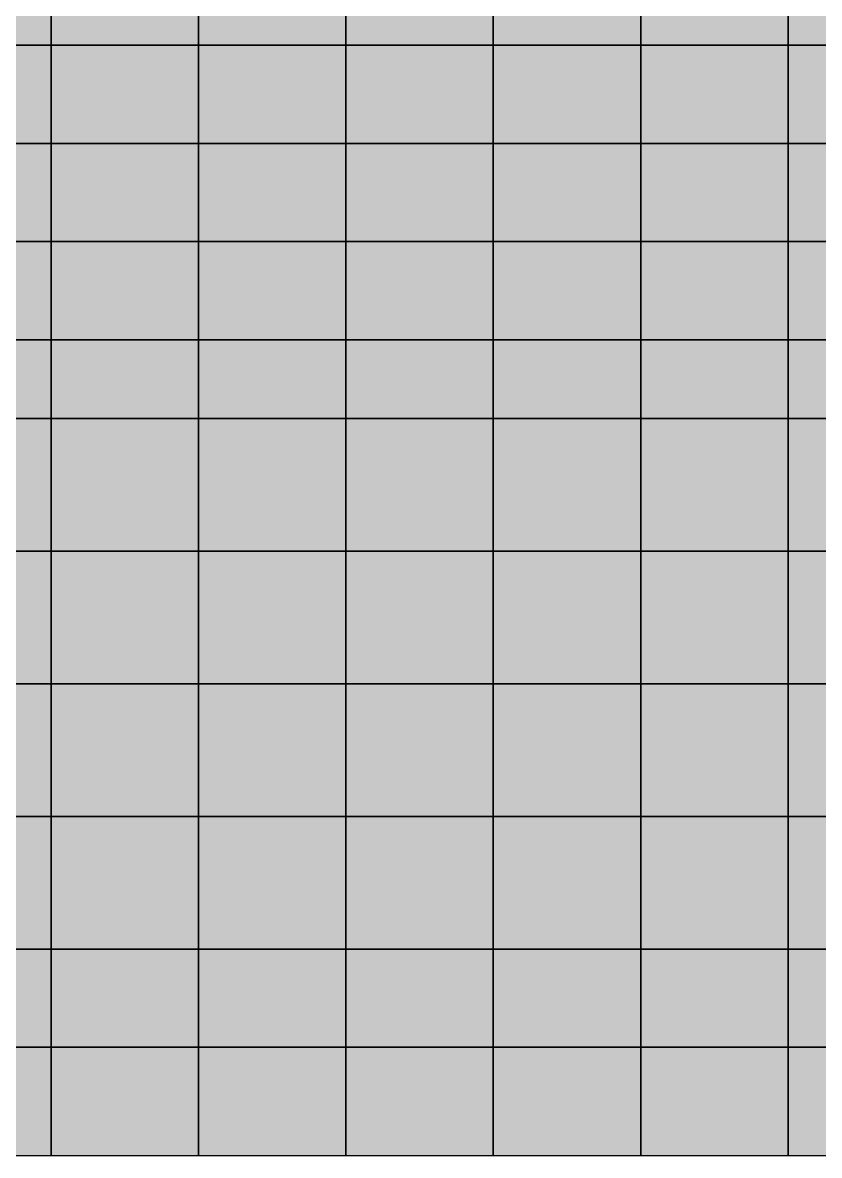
# Model space of a CAD drawing. Header units: inches. Extents: x -100 to 147, y -140 to 41.
# Drawn here: x 42.01 to 50.12, y -41.4 to -29.87 of the extents above; entities that cross this region are included whole.
import ezdxf

# ---------------------------------------------------------------- set-up
doc = ezdxf.new("R2010")
doc.units = ezdxf.units.IN
doc.header["$MEASUREMENT"] = 0
for name, color, linetype in [('Contour 1-01', 7, 'Continuous'), ('Contour 1-02', 7, 'Continuous'), ('Contour 1-03', 7, 'Continuous'), ('Contour 1-04', 7, 'Continuous'), ('Contour 1-05', 7, 'Continuous'), ('Contour 1-06', 7, 'Continuous'), ('Contour 1-07', 7, 'Continuous'), ('Contour 1-09', 7, 'Continuous'), ('Mesh-Ag1', 7, 'Continuous'), ('Mesh-Dc1', 7, 'Continuous'), ('Mesh-Dg1', 7, 'Continuous'), ('Mesh-Ds1', 7, 'Continuous'), ('Mesh-SCP(30%)_Ac1①', 7, 'Continuous'), ('Mesh-SCP(30%)_Acs', 7, 'Continuous'), ('Undeformed Mesh-Ag1', 7, 'Continuous'), ('Undeformed Mesh-Dc1', 7, 'Continuous'), ('Undeformed Mesh-Dg1', 7, 'Continuous'), ('Undeformed Mesh-Ds1', 7, 'Continuous'), ('Undeformed Mesh-SCP(30%)_Ac1①', 7, 'Continuous'), ('Undeformed Mesh-SCP(30%)_Acs', 7, 'Continuous')]:
    doc.layers.add(name, color=color, linetype=linetype)

msp = doc.modelspace()

# ---------------------------------------------------------------- linework, layer by layer
at = {"color": 7, "true_color": 0xffffff, "transparency": 33554687}
for points in [[(42.3, -28.5), (40.8, -28.5), (40.8, -30.1)], [(42.3, -28.5), (40.8, -30.1), (42.3, -30.1)], [(42.3, -28.5), (42.3, -30.1), (43.8, -30.1)], [(42.3, -28.5), (43.8, -30.1), (43.8, -28.5)], [(45.3, -28.5), (43.8, -28.5), (43.8, -30.1)], [(45.3, -28.5), (43.8, -30.1), (45.3, -30.1)], [(46.8, -28.5), (45.3, -28.5), (45.3, -30.1)], [(46.8, -28.5), (45.3, -30.1), (46.8, -30.1)], [(46.8, -28.5), (46.8, -30.1), (48.3, -30.1)], [(46.8, -28.5), (48.3, -30.1), (48.3, -28.5)], [(49.8, -28.5), (48.3, -28.5), (48.3, -30.1)], [(49.8, -28.5), (48.3, -30.1), (49.8, -30.1)], [(51.3, -28.5), (49.8, -28.5), (49.8, -30.1)], [(51.3, -28.5), (49.8, -30.1), (51.3, -30.1)], [(40.8, -31.1), (42.3, -31.1), (42.3, -30.1)], [(40.8, -31.1), (42.3, -30.1), (40.8, -30.1)], [(42.3, -31.1), (43.8, -31.1), (43.8, -30.1)], [(42.3, -31.1), (43.8, -30.1), (42.3, -30.1)], [(43.8, -31.1), (45.3, -31.1), (45.3, -30.1)], [(43.8, -31.1), (45.3, -30.1), (43.8, -30.1)], [(45.3, -31.1), (46.8, -31.1), (46.8, -30.1)], [(45.3, -31.1), (46.8, -30.1), (45.3, -30.1)], [(46.8, -30.1), (46.8, -31.1), (48.3, -31.1)], [(46.8, -30.1), (48.3, -31.1), (48.3, -30.1)], [(48.3, -31.1), (49.8, -31.1), (49.8, -30.1)], [(48.3, -31.1), (49.8, -30.1), (48.3, -30.1)], [(49.8, -31.1), (51.3, -31.1), (51.3, -30.1)], [(49.8, -31.1), (51.3, -30.1), (49.8, -30.1)], [(42.3, -31.1), (40.8, -31.1), (40.8, -32.1)], [(42.3, -31.1), (40.8, -32.1), (42.3, -32.1)], [(42.3, -31.1), (42.3, -32.1), (43.8, -32.1)], [(42.3, -31.1), (43.8, -32.1), (43.8, -31.1)], [(45.3, -31.1), (43.8, -31.1), (43.8, -32.1)], [(45.3, -31.1), (43.8, -32.1), (45.3, -32.1)], [(46.8, -31.1), (45.3, -31.1), (45.3, -32.1)], [(46.8, -31.1), (45.3, -32.1), (46.8, -32.1)], [(46.8, -31.1), (46.8, -32.1), (48.3, -32.1)], [(46.8, -31.1), (48.3, -32.1), (48.3, -31.1)], [(49.8, -31.1), (48.3, -31.1), (48.3, -32.1)], [(49.8, -31.1), (48.3, -32.1), (49.8, -32.1)], [(51.3, -31.1), (49.8, -31.1), (49.8, -32.1)], [(51.3, -31.1), (49.8, -32.1), (51.3, -32.1)], [(40.8, -33.1), (42.3, -33.1), (42.3, -32.1)], [(40.8, -33.1), (42.3, -32.1), (40.8, -32.1)], [(42.3, -33.1), (43.8, -33.1), (43.8, -32.1)], [(42.3, -33.1), (43.8, -32.1), (42.3, -32.1)], [(43.8, -33.1), (45.3, -33.1), (45.3, -32.1)], [(43.8, -33.1), (45.3, -32.1), (43.8, -32.1)], [(45.3, -33.1), (46.8, -33.1), (46.8, -32.1)], [(45.3, -33.1), (46.8, -32.1), (45.3, -32.1)], [(46.8, -33.1), (48.3, -33.1), (48.3, -32.1)], [(46.8, -33.1), (48.3, -32.1), (46.8, -32.1)], [(48.3, -33.1), (49.8, -33.1), (49.8, -32.1)], [(48.3, -33.1), (49.8, -32.1), (48.3, -32.1)], [(49.8, -33.1), (51.3, -33.1), (51.3, -32.1)], [(49.8, -33.1), (51.3, -32.1), (49.8, -32.1)], [(40.8, -33.9), (42.3, -33.9), (42.3, -33.1)], [(40.8, -33.9), (42.3, -33.1), (40.8, -33.1)], [(42.3, -33.9), (43.8, -33.9), (43.8, -33.1)], [(42.3, -33.9), (43.8, -33.1), (42.3, -33.1)], [(43.8, -33.9), (45.3, -33.9), (45.3, -33.1)], [(43.8, -33.9), (45.3, -33.1), (43.8, -33.1)], [(45.3, -33.9), (46.8, -33.9), (46.8, -33.1)], [(45.3, -33.9), (46.8, -33.1), (45.3, -33.1)], [(46.8, -33.1), (46.8, -33.9), (48.3, -33.9)], [(46.8, -33.1), (48.3, -33.9), (48.3, -33.1)], [(48.3, -33.9), (49.8, -33.9), (49.8, -33.1)], [(48.3, -33.9), (49.8, -33.1), (48.3, -33.1)], [(49.8, -33.9), (51.3, -33.9), (51.3, -33.1)], [(49.8, -33.9), (51.3, -33.1), (49.8, -33.1)], [(40.8, -33.9), (40.8, -35.25), (42.3, -35.25)], [(40.8, -33.9), (42.3, -35.25), (42.3, -33.9)], [(42.3, -35.25), (43.8, -35.25), (43.8, -33.9)], [(42.3, -35.25), (43.8, -33.9), (42.3, -33.9)], [(43.8, -35.25), (45.3, -35.25), (45.3, -33.9)], [(43.8, -35.25), (45.3, -33.9), (43.8, -33.9)], [(45.3, -35.25), (46.8, -35.25), (46.8, -33.9)], [(45.3, -35.25), (46.8, -33.9), (45.3, -33.9)], [(46.8, -33.9), (46.8, -35.25), (48.3, -35.25)], [(46.8, -33.9), (48.3, -35.25), (48.3, -33.9)], [(48.3, -33.9), (48.3, -35.25), (49.8, -35.25)], [(48.3, -33.9), (49.8, -35.25), (49.8, -33.9)], [(49.8, -33.9), (49.8, -35.25), (51.3, -35.25)], [(49.8, -33.9), (51.3, -35.25), (51.3, -33.9)], [(40.8, -36.6), (42.3, -36.6), (42.3, -35.25)], [(40.8, -36.6), (42.3, -35.25), (40.8, -35.25)], [(42.3, -36.6), (43.8, -36.6), (43.8, -35.25)], [(42.3, -36.6), (43.8, -35.25), (42.3, -35.25)], [(43.8, -36.6), (45.3, -36.6), (45.3, -35.25)], [(43.8, -36.6), (45.3, -35.25), (43.8, -35.25)], [(45.3, -36.6), (46.8, -36.6), (46.8, -35.25)], [(45.3, -36.6), (46.8, -35.25), (45.3, -35.25)], [(46.8, -36.6), (48.3, -36.6), (48.3, -35.25)], [(46.8, -36.6), (48.3, -35.25), (46.8, -35.25)], [(48.3, -36.6), (49.8, -36.6), (49.8, -35.25)], [(48.3, -36.6), (49.8, -35.25), (48.3, -35.25)], [(49.8, -36.6), (51.3, -36.6), (51.3, -35.25)], [(49.8, -36.6), (51.3, -35.25), (49.8, -35.25)], [(40.8, -36.6), (40.8, -37.95), (42.3, -37.95)], [(40.8, -36.6), (42.3, -37.95), (42.3, -36.6)], [(42.3, -37.95), (43.8, -37.95), (43.8, -36.6)], [(42.3, -37.95), (43.8, -36.6), (42.3, -36.6)], [(43.8, -37.95), (45.3, -37.95), (45.3, -36.6)], [(43.8, -37.95), (45.3, -36.6), (43.8, -36.6)], [(45.3, -37.95), (46.8, -37.95), (46.8, -36.6)], [(45.3, -37.95), (46.8, -36.6), (45.3, -36.6)], [(46.8, -37.95), (48.3, -37.95), (48.3, -36.6)], [(46.8, -37.95), (48.3, -36.6), (46.8, -36.6)], [(48.3, -36.6), (48.3, -37.95), (49.8, -37.95)], [(48.3, -36.6), (49.8, -37.95), (49.8, -36.6)], [(49.8, -36.6), (49.8, -37.95), (51.3, -37.95)], [(49.8, -36.6), (51.3, -37.95), (51.3, -36.6)], [(42.3, -37.95), (40.8, -37.95), (40.8, -39.3)], [(42.3, -37.95), (40.8, -39.3), (42.3, -39.3)], [(42.3, -37.95), (42.3, -39.3), (43.8, -39.3)], [(42.3, -37.95), (43.8, -39.3), (43.8, -37.95)], [(45.3, -37.95), (43.8, -37.95), (43.8, -39.3)], [(45.3, -37.95), (43.8, -39.3), (45.3, -39.3)], [(46.8, -37.95), (45.3, -37.95), (45.3, -39.3)], [(46.8, -37.95), (45.3, -39.3), (46.8, -39.3)], [(46.8, -37.95), (46.8, -39.3), (48.3, -39.3)], [(46.8, -37.95), (48.3, -39.3), (48.3, -37.95)], [(49.8, -37.95), (48.3, -37.95), (48.3, -39.3)], [(49.8, -37.95), (48.3, -39.3), (49.8, -39.3)], [(51.3, -37.95), (49.8, -37.95), (49.8, -39.3)], [(51.3, -37.95), (49.8, -39.3), (51.3, -39.3)], [(40.8, -40.3), (42.3, -40.3), (42.3, -39.3)], [(40.8, -40.3), (42.3, -39.3), (40.8, -39.3)], [(42.3, -40.3), (43.8, -40.3), (43.8, -39.3)], [(42.3, -40.3), (43.8, -39.3), (42.3, -39.3)], [(43.8, -40.3), (45.3, -40.3), (45.3, -39.3)], [(43.8, -40.3), (45.3, -39.3), (43.8, -39.3)], [(45.3, -40.3), (46.8, -40.3), (46.8, -39.3)], [(45.3, -40.3), (46.8, -39.3), (45.3, -39.3)], [(46.8, -40.3), (48.3, -40.3), (48.3, -39.3)], [(46.8, -40.3), (48.3, -39.3), (46.8, -39.3)], [(48.3, -40.3), (49.8, -40.3), (49.8, -39.3)], [(48.3, -40.3), (49.8, -39.3), (48.3, -39.3)], [(49.8, -40.3), (51.3, -40.3), (51.3, -39.3)], [(49.8, -40.3), (51.3, -39.3), (49.8, -39.3)], [(42.3, -40.3), (40.8, -40.3), (40.8, -41.4)], [(42.3, -40.3), (40.8, -41.4), (42.3, -41.4)], [(43.8, -40.3), (42.3, -40.3), (42.3, -41.4)], [(43.8, -40.3), (42.3, -41.4), (43.8, -41.4)], [(45.3, -40.3), (43.8, -40.3), (43.8, -41.4)], [(45.3, -40.3), (43.8, -41.4), (45.3, -41.4)], [(46.8, -40.3), (45.3, -40.3), (45.3, -41.4)], [(46.8, -40.3), (45.3, -41.4), (46.8, -41.4)], [(48.3, -40.3), (46.8, -40.3), (46.8, -41.4)], [(48.3, -40.3), (46.8, -41.4), (48.3, -41.4)], [(49.8, -40.3), (48.3, -40.3), (48.3, -41.4)], [(49.8, -40.3), (48.3, -41.4), (49.8, -41.4)], [(51.3, -40.3), (49.8, -40.3), (49.8, -41.4)], [(51.3, -40.3), (49.8, -41.4), (51.3, -41.4)]]:
    msp.add_solid(points, dxfattribs=at)
at = {"layer": 'Contour 1-01', "color": 5, "true_color": 0x0000ff}
for points in [[(42.3, -28.5), (40.8, -28.5), (40.8, -30.1)], [(42.3, -28.5), (40.8, -30.1), (42.3, -30.1)], [(42.3, -28.5), (42.3, -30.1), (43.8, -30.1)], [(42.3, -28.5), (43.8, -30.1), (43.8, -28.5)], [(43.8, -35.25), (45.3, -35.25), (45.3, -33.9)], [(43.8, -35.25), (45.3, -33.9), (43.8, -33.9)], [(45.3, -35.25), (46.8, -35.25), (46.8, -33.9)], [(45.3, -35.25), (46.8, -33.9), (45.3, -33.9)], [(46.8, -33.9), (46.8, -35.25), (48.3, -35.25)], [(46.8, -33.9), (48.3, -35.25), (48.3, -33.9)], [(42.3, -36.6), (43.8, -36.6), (43.8, -35.25)], [(42.3, -36.6), (43.8, -35.25), (42.3, -35.25)], [(43.8, -36.6), (45.3, -36.6), (45.3, -35.25)], [(43.8, -36.6), (45.3, -35.25), (43.8, -35.25)], [(45.3, -36.6), (46.8, -36.6), (46.8, -35.25)], [(45.3, -36.6), (46.8, -35.25), (45.3, -35.25)], [(46.8, -36.6), (48.3, -36.6), (48.3, -35.25)], [(46.8, -36.6), (48.3, -35.25), (46.8, -35.25)], [(48.3, -36.6), (49.8, -36.6), (49.8, -35.25)], [(48.3, -36.6), (49.8, -35.25), (48.3, -35.25)], [(49.8, -36.6), (51.3, -36.6), (51.3, -35.25)], [(49.8, -36.6), (51.3, -35.25), (49.8, -35.25)], [(43.8, -37.95), (45.3, -37.95), (45.3, -36.6)], [(43.8, -37.95), (45.3, -36.6), (43.8, -36.6)], [(45.3, -37.95), (46.8, -37.95), (46.8, -36.6)], [(45.3, -37.95), (46.8, -36.6), (45.3, -36.6)], [(46.8, -37.95), (48.3, -37.95), (48.3, -36.6)], [(46.8, -37.95), (48.3, -36.6), (46.8, -36.6)], [(48.3, -36.6), (48.3, -37.95), (49.8, -37.95)], [(48.3, -36.6), (49.8, -37.95), (49.8, -36.6)], [(49.8, -36.6), (49.8, -37.95), (51.3, -37.95)], [(49.8, -36.6), (51.3, -37.95), (51.3, -36.6)], [(46.8, -37.95), (45.3, -37.95), (45.3, -39.3)], [(46.8, -37.95), (45.3, -39.3), (46.8, -39.3)], [(46.8, -37.95), (46.8, -39.3), (48.3, -39.3)], [(46.8, -37.95), (48.3, -39.3), (48.3, -37.95)], [(49.8, -37.95), (48.3, -37.95), (48.3, -39.3)], [(49.8, -37.95), (48.3, -39.3), (49.8, -39.3)], [(51.3, -37.95), (49.8, -37.95), (49.8, -39.3)], [(51.3, -37.95), (49.8, -39.3), (51.3, -39.3)]]:
    msp.add_solid(points, dxfattribs=at)
at = {"layer": 'Contour 1-02', "color": 150, "true_color": 0x0071ff}
for points in [[(45.3, -28.5), (43.8, -28.5), (43.8, -30.1)], [(45.3, -28.5), (43.8, -30.1), (45.3, -30.1)], [(40.8, -31.1), (42.3, -31.1), (42.3, -30.1)], [(40.8, -31.1), (42.3, -30.1), (40.8, -30.1)], [(43.8, -33.9), (45.3, -33.9), (45.3, -33.1)], [(43.8, -33.9), (45.3, -33.1), (43.8, -33.1)], [(45.3, -33.9), (46.8, -33.9), (46.8, -33.1)], [(45.3, -33.9), (46.8, -33.1), (45.3, -33.1)], [(46.8, -33.1), (46.8, -33.9), (48.3, -33.9)], [(46.8, -33.1), (48.3, -33.9), (48.3, -33.1)], [(48.3, -33.9), (49.8, -33.9), (49.8, -33.1)], [(48.3, -33.9), (49.8, -33.1), (48.3, -33.1)], [(49.8, -33.9), (51.3, -33.9), (51.3, -33.1)], [(49.8, -33.9), (51.3, -33.1), (49.8, -33.1)], [(40.8, -33.9), (40.8, -35.25), (42.3, -35.25)], [(40.8, -33.9), (42.3, -35.25), (42.3, -33.9)], [(42.3, -35.25), (43.8, -35.25), (43.8, -33.9)], [(42.3, -35.25), (43.8, -33.9), (42.3, -33.9)], [(48.3, -33.9), (48.3, -35.25), (49.8, -35.25)], [(48.3, -33.9), (49.8, -35.25), (49.8, -33.9)], [(49.8, -33.9), (49.8, -35.25), (51.3, -35.25)], [(49.8, -33.9), (51.3, -35.25), (51.3, -33.9)], [(40.8, -36.6), (42.3, -36.6), (42.3, -35.25)], [(40.8, -36.6), (42.3, -35.25), (40.8, -35.25)], [(40.8, -36.6), (40.8, -37.95), (42.3, -37.95)], [(40.8, -36.6), (42.3, -37.95), (42.3, -36.6)], [(42.3, -37.95), (43.8, -37.95), (43.8, -36.6)], [(42.3, -37.95), (43.8, -36.6), (42.3, -36.6)], [(42.3, -37.95), (40.8, -37.95), (40.8, -39.3)], [(42.3, -37.95), (40.8, -39.3), (42.3, -39.3)], [(42.3, -37.95), (42.3, -39.3), (43.8, -39.3)], [(42.3, -37.95), (43.8, -39.3), (43.8, -37.95)], [(45.3, -37.95), (43.8, -37.95), (43.8, -39.3)], [(45.3, -37.95), (43.8, -39.3), (45.3, -39.3)], [(45.3, -40.3), (46.8, -40.3), (46.8, -39.3)], [(45.3, -40.3), (46.8, -39.3), (45.3, -39.3)], [(46.8, -40.3), (48.3, -40.3), (48.3, -39.3)], [(46.8, -40.3), (48.3, -39.3), (46.8, -39.3)], [(48.3, -40.3), (49.8, -40.3), (49.8, -39.3)], [(48.3, -40.3), (49.8, -39.3), (48.3, -39.3)], [(49.8, -40.3), (51.3, -40.3), (51.3, -39.3)], [(49.8, -40.3), (51.3, -39.3), (49.8, -39.3)], [(48.3, -40.3), (46.8, -40.3), (46.8, -41.4)], [(48.3, -40.3), (46.8, -41.4), (48.3, -41.4)], [(49.8, -40.3), (48.3, -40.3), (48.3, -41.4)], [(49.8, -40.3), (48.3, -41.4), (49.8, -41.4)], [(51.3, -40.3), (49.8, -40.3), (49.8, -41.4)], [(51.3, -40.3), (49.8, -41.4), (51.3, -41.4)]]:
    msp.add_solid(points, dxfattribs=at)
at = {"layer": 'Contour 1-03', "color": 4, "true_color": 0x00e2ff}
for points in [[(46.8, -28.5), (45.3, -28.5), (45.3, -30.1)], [(46.8, -28.5), (45.3, -30.1), (46.8, -30.1)], [(42.3, -31.1), (43.8, -31.1), (43.8, -30.1)], [(42.3, -31.1), (43.8, -30.1), (42.3, -30.1)], [(42.3, -33.9), (43.8, -33.9), (43.8, -33.1)], [(42.3, -33.9), (43.8, -33.1), (42.3, -33.1)], [(40.8, -40.3), (42.3, -40.3), (42.3, -39.3)], [(40.8, -40.3), (42.3, -39.3), (40.8, -39.3)], [(42.3, -40.3), (43.8, -40.3), (43.8, -39.3)], [(42.3, -40.3), (43.8, -39.3), (42.3, -39.3)], [(43.8, -40.3), (45.3, -40.3), (45.3, -39.3)], [(43.8, -40.3), (45.3, -39.3), (43.8, -39.3)], [(43.8, -40.3), (42.3, -40.3), (42.3, -41.4)], [(43.8, -40.3), (42.3, -41.4), (43.8, -41.4)], [(45.3, -40.3), (43.8, -40.3), (43.8, -41.4)], [(45.3, -40.3), (43.8, -41.4), (45.3, -41.4)], [(46.8, -40.3), (45.3, -40.3), (45.3, -41.4)], [(46.8, -40.3), (45.3, -41.4), (46.8, -41.4)]]:
    msp.add_solid(points, dxfattribs=at)
at = {"layer": 'Contour 1-04', "color": 120, "true_color": 0x00ffaa}
for points in [[(46.8, -28.5), (46.8, -30.1), (48.3, -30.1)], [(46.8, -28.5), (48.3, -30.1), (48.3, -28.5)], [(49.8, -28.5), (48.3, -28.5), (48.3, -30.1)], [(49.8, -28.5), (48.3, -30.1), (49.8, -30.1)], [(51.3, -28.5), (49.8, -28.5), (49.8, -30.1)], [(51.3, -28.5), (49.8, -30.1), (51.3, -30.1)], [(43.8, -31.1), (45.3, -31.1), (45.3, -30.1)], [(43.8, -31.1), (45.3, -30.1), (43.8, -30.1)], [(45.3, -31.1), (46.8, -31.1), (46.8, -30.1)], [(45.3, -31.1), (46.8, -30.1), (45.3, -30.1)], [(46.8, -30.1), (46.8, -31.1), (48.3, -31.1)], [(46.8, -30.1), (48.3, -31.1), (48.3, -30.1)], [(48.3, -31.1), (49.8, -31.1), (49.8, -30.1)], [(48.3, -31.1), (49.8, -30.1), (48.3, -30.1)], [(49.8, -31.1), (51.3, -31.1), (51.3, -30.1)], [(49.8, -31.1), (51.3, -30.1), (49.8, -30.1)], [(51.3, -31.1), (49.8, -31.1), (49.8, -32.1)], [(51.3, -31.1), (49.8, -32.1), (51.3, -32.1)], [(46.8, -33.1), (48.3, -33.1), (48.3, -32.1)], [(46.8, -33.1), (48.3, -32.1), (46.8, -32.1)], [(48.3, -33.1), (49.8, -33.1), (49.8, -32.1)], [(48.3, -33.1), (49.8, -32.1), (48.3, -32.1)], [(49.8, -33.1), (51.3, -33.1), (51.3, -32.1)], [(49.8, -33.1), (51.3, -32.1), (49.8, -32.1)], [(42.3, -40.3), (40.8, -40.3), (40.8, -41.4)], [(42.3, -40.3), (40.8, -41.4), (42.3, -41.4)]]:
    msp.add_solid(points, dxfattribs=at)
at = {"layer": 'Contour 1-05', "color": 100, "true_color": 0x00ff38}
for points in [[(45.3, -31.1), (43.8, -31.1), (43.8, -32.1)], [(45.3, -31.1), (43.8, -32.1), (45.3, -32.1)], [(46.8, -31.1), (45.3, -31.1), (45.3, -32.1)], [(46.8, -31.1), (45.3, -32.1), (46.8, -32.1)], [(46.8, -31.1), (46.8, -32.1), (48.3, -32.1)], [(46.8, -31.1), (48.3, -32.1), (48.3, -31.1)], [(49.8, -31.1), (48.3, -31.1), (48.3, -32.1)], [(49.8, -31.1), (48.3, -32.1), (49.8, -32.1)], [(43.8, -33.1), (45.3, -33.1), (45.3, -32.1)], [(43.8, -33.1), (45.3, -32.1), (43.8, -32.1)], [(45.3, -33.1), (46.8, -33.1), (46.8, -32.1)], [(45.3, -33.1), (46.8, -32.1), (45.3, -32.1)], [(40.8, -33.9), (42.3, -33.9), (42.3, -33.1)], [(40.8, -33.9), (42.3, -33.1), (40.8, -33.1)]]:
    msp.add_solid(points, dxfattribs=at)
at = {"layer": 'Contour 1-06', "color": 80, "true_color": 0x38ff00}
for points in [[(42.3, -31.1), (40.8, -31.1), (40.8, -32.1)], [(42.3, -31.1), (40.8, -32.1), (42.3, -32.1)], [(42.3, -31.1), (42.3, -32.1), (43.8, -32.1)], [(42.3, -31.1), (43.8, -32.1), (43.8, -31.1)]]:
    msp.add_solid(points, dxfattribs=at)
at = {"layer": 'Contour 1-07', "color": 60, "true_color": 0xa9ff00}
for points in [[(42.3, -33.1), (43.8, -33.1), (43.8, -32.1)], [(42.3, -33.1), (43.8, -32.1), (42.3, -32.1)]]:
    msp.add_solid(points, dxfattribs=at)
at = {"layer": 'Contour 1-09', "color": 30, "true_color": 0xff7100}
for points in [[(40.8, -33.1), (42.3, -33.1), (42.3, -32.1)], [(40.8, -33.1), (42.3, -32.1), (40.8, -32.1)]]:
    msp.add_solid(points, dxfattribs=at)
at = {"layer": 'Mesh-Ag1', "color": 18, "true_color": 0x000000, "transparency": 33554559}
for p, q in [((42.3, -33.1), (40.8, -33.1)), ((42.3, -33.9), (42.3, -33.1)), ((43.8, -33.1), (42.3, -33.1)), ((42.3, -33.1), (42.3, -33.9)), ((43.8, -33.9), (43.8, -33.1)), ((45.3, -33.1), (43.8, -33.1)), ((43.8, -33.1), (43.8, -33.9)), ((45.3, -33.9), (45.3, -33.1)), ((46.8, -33.1), (45.3, -33.1)), ((45.3, -33.1), (45.3, -33.9)), ((46.8, -33.9), (46.8, -33.1)), ((46.8, -33.1), (46.8, -33.9)), ((48.3, -33.1), (46.8, -33.1)), ((48.3, -33.9), (48.3, -33.1)), ((49.8, -33.1), (48.3, -33.1)), ((48.3, -33.1), (48.3, -33.9)), ((49.8, -33.9), (49.8, -33.1)), ((51.3, -33.1), (49.8, -33.1)), ((49.8, -33.1), (49.8, -33.9)), ((40.8, -33.9), (42.3, -33.9)), ((42.3, -33.9), (43.8, -33.9)), ((43.8, -33.9), (45.3, -33.9)), ((45.3, -33.9), (46.8, -33.9)), ((46.8, -33.9), (48.3, -33.9)), ((48.3, -33.9), (49.8, -33.9)), ((49.8, -33.9), (51.3, -33.9))]:
    msp.add_line(p, q, dxfattribs=at)
at = {"layer": 'Mesh-Dc1', "color": 18, "true_color": 0x000000, "transparency": 33554559}
for p, q in [((42.3, -33.9), (40.8, -33.9)), ((42.3, -35.25), (42.3, -33.9)), ((43.8, -33.9), (42.3, -33.9)), ((42.3, -33.9), (42.3, -35.25)), ((43.8, -35.25), (43.8, -33.9)), ((45.3, -33.9), (43.8, -33.9)), ((43.8, -33.9), (43.8, -35.25)), ((45.3, -35.25), (45.3, -33.9)), ((46.8, -33.9), (45.3, -33.9)), ((45.3, -33.9), (45.3, -35.25)), ((46.8, -35.25), (46.8, -33.9)), ((46.8, -33.9), (46.8, -35.25)), ((48.3, -33.9), (46.8, -33.9)), ((48.3, -35.25), (48.3, -33.9)), ((48.3, -33.9), (48.3, -35.25)), ((49.8, -33.9), (48.3, -33.9)), ((49.8, -35.25), (49.8, -33.9)), ((49.8, -33.9), (49.8, -35.25)), ((51.3, -33.9), (49.8, -33.9)), ((42.3, -35.25), (40.8, -35.25)), ((40.8, -35.25), (42.3, -35.25)), ((42.3, -36.6), (42.3, -35.25)), ((43.8, -35.25), (42.3, -35.25)), ((42.3, -35.25), (42.3, -36.6)), ((42.3, -35.25), (43.8, -35.25)), ((43.8, -36.6), (43.8, -35.25)), ((45.3, -35.25), (43.8, -35.25)), ((43.8, -35.25), (43.8, -36.6)), ((43.8, -35.25), (45.3, -35.25)), ((45.3, -36.6), (45.3, -35.25)), ((46.8, -35.25), (45.3, -35.25)), ((45.3, -35.25), (45.3, -36.6)), ((45.3, -35.25), (46.8, -35.25)), ((46.8, -36.6), (46.8, -35.25)), ((48.3, -35.25), (46.8, -35.25)), ((46.8, -35.25), (46.8, -36.6)), ((46.8, -35.25), (48.3, -35.25)), ((48.3, -36.6), (48.3, -35.25)), ((49.8, -35.25), (48.3, -35.25)), ((48.3, -35.25), (48.3, -36.6)), ((48.3, -35.25), (49.8, -35.25)), ((49.8, -36.6), (49.8, -35.25)), ((51.3, -35.25), (49.8, -35.25)), ((49.8, -35.25), (49.8, -36.6)), ((49.8, -35.25), (51.3, -35.25)), ((40.8, -36.6), (42.3, -36.6)), ((42.3, -36.6), (40.8, -36.6)), ((42.3, -37.95), (42.3, -36.6)), ((43.8, -36.6), (42.3, -36.6)), ((42.3, -36.6), (42.3, -37.95)), ((42.3, -36.6), (43.8, -36.6)), ((43.8, -37.95), (43.8, -36.6)), ((45.3, -36.6), (43.8, -36.6)), ((43.8, -36.6), (43.8, -37.95)), ((43.8, -36.6), (45.3, -36.6)), ((45.3, -37.95), (45.3, -36.6)), ((46.8, -36.6), (45.3, -36.6)), ((45.3, -36.6), (45.3, -37.95)), ((45.3, -36.6), (46.8, -36.6)), ((46.8, -37.95), (46.8, -36.6)), ((46.8, -36.6), (48.3, -36.6)), ((48.3, -36.6), (46.8, -36.6)), ((46.8, -36.6), (46.8, -37.95)), ((48.3, -37.95), (48.3, -36.6)), ((48.3, -36.6), (48.3, -37.95)), ((49.8, -36.6), (48.3, -36.6)), ((48.3, -36.6), (49.8, -36.6)), ((49.8, -37.95), (49.8, -36.6)), ((49.8, -36.6), (49.8, -37.95)), ((51.3, -36.6), (49.8, -36.6)), ((49.8, -36.6), (51.3, -36.6)), ((42.3, -37.95), (40.8, -37.95)), ((40.8, -37.95), (42.3, -37.95)), ((42.3, -39.3), (42.3, -37.95)), ((42.3, -37.95), (42.3, -39.3)), ((43.8, -37.95), (42.3, -37.95)), ((42.3, -37.95), (43.8, -37.95)), ((43.8, -39.3), (43.8, -37.95)), ((45.3, -37.95), (43.8, -37.95)), ((43.8, -37.95), (43.8, -39.3)), ((43.8, -37.95), (45.3, -37.95)), ((45.3, -39.3), (45.3, -37.95)), ((46.8, -37.95), (45.3, -37.95)), ((45.3, -37.95), (45.3, -39.3)), ((45.3, -37.95), (46.8, -37.95)), ((46.8, -39.3), (46.8, -37.95)), ((46.8, -37.95), (46.8, -39.3)), ((48.3, -37.95), (46.8, -37.95)), ((46.8, -37.95), (48.3, -37.95)), ((48.3, -39.3), (48.3, -37.95)), ((49.8, -37.95), (48.3, -37.95)), ((48.3, -37.95), (48.3, -39.3)), ((48.3, -37.95), (49.8, -37.95)), ((49.8, -39.3), (49.8, -37.95)), ((51.3, -37.95), (49.8, -37.95)), ((49.8, -37.95), (49.8, -39.3)), ((49.8, -37.95), (51.3, -37.95)), ((40.8, -39.3), (42.3, -39.3)), ((42.3, -39.3), (43.8, -39.3)), ((43.8, -39.3), (45.3, -39.3)), ((45.3, -39.3), (46.8, -39.3)), ((46.8, -39.3), (48.3, -39.3)), ((48.3, -39.3), (49.8, -39.3)), ((49.8, -39.3), (51.3, -39.3))]:
    msp.add_line(p, q, dxfattribs=at)
at = {"layer": 'Mesh-Dg1', "color": 18, "true_color": 0x000000, "transparency": 33554559}
for p, q in [((42.3, -40.3), (40.8, -40.3)), ((42.3, -41.4), (42.3, -40.3)), ((43.8, -40.3), (42.3, -40.3)), ((42.3, -40.3), (42.3, -41.4)), ((43.8, -41.4), (43.8, -40.3)), ((45.3, -40.3), (43.8, -40.3)), ((43.8, -40.3), (43.8, -41.4)), ((45.3, -41.4), (45.3, -40.3)), ((46.8, -40.3), (45.3, -40.3)), ((45.3, -40.3), (45.3, -41.4)), ((46.8, -41.4), (46.8, -40.3)), ((48.3, -40.3), (46.8, -40.3)), ((46.8, -40.3), (46.8, -41.4)), ((48.3, -41.4), (48.3, -40.3)), ((49.8, -40.3), (48.3, -40.3)), ((48.3, -40.3), (48.3, -41.4)), ((49.8, -41.4), (49.8, -40.3)), ((51.3, -40.3), (49.8, -40.3)), ((49.8, -40.3), (49.8, -41.4)), ((40.8, -41.4), (42.3, -41.4)), ((42.3, -41.4), (43.8, -41.4)), ((43.8, -41.4), (45.3, -41.4)), ((45.3, -41.4), (46.8, -41.4)), ((46.8, -41.4), (48.3, -41.4)), ((48.3, -41.4), (49.8, -41.4)), ((49.8, -41.4), (51.3, -41.4))]:
    msp.add_line(p, q, dxfattribs=at)
at = {"layer": 'Mesh-Ds1', "color": 18, "true_color": 0x000000, "transparency": 33554559}
for p, q in [((42.3, -39.3), (40.8, -39.3)), ((42.3, -40.3), (42.3, -39.3)), ((43.8, -39.3), (42.3, -39.3)), ((42.3, -39.3), (42.3, -40.3)), ((43.8, -40.3), (43.8, -39.3)), ((45.3, -39.3), (43.8, -39.3)), ((43.8, -39.3), (43.8, -40.3)), ((45.3, -40.3), (45.3, -39.3)), ((46.8, -39.3), (45.3, -39.3)), ((45.3, -39.3), (45.3, -40.3)), ((46.8, -40.3), (46.8, -39.3)), ((48.3, -39.3), (46.8, -39.3)), ((46.8, -39.3), (46.8, -40.3)), ((48.3, -40.3), (48.3, -39.3)), ((49.8, -39.3), (48.3, -39.3)), ((48.3, -39.3), (48.3, -40.3)), ((49.8, -40.3), (49.8, -39.3)), ((51.3, -39.3), (49.8, -39.3)), ((49.8, -39.3), (49.8, -40.3)), ((40.8, -40.3), (42.3, -40.3)), ((42.3, -40.3), (43.8, -40.3)), ((43.8, -40.3), (45.3, -40.3)), ((45.3, -40.3), (46.8, -40.3)), ((46.8, -40.3), (48.3, -40.3)), ((48.3, -40.3), (49.8, -40.3)), ((49.8, -40.3), (51.3, -40.3))]:
    msp.add_line(p, q, dxfattribs=at)
at = {"layer": 'Mesh-SCP(30%)_Ac1①', "color": 18, "true_color": 0x000000, "transparency": 33554559}
for p, q in [((42.3, -30.1), (42.3, -28.5)), ((42.3, -28.5), (42.3, -30.1)), ((43.8, -30.1), (43.8, -28.5)), ((43.8, -28.5), (43.8, -30.1)), ((45.3, -30.1), (45.3, -28.5)), ((45.3, -28.5), (45.3, -30.1)), ((46.8, -30.1), (46.8, -28.5)), ((46.8, -28.5), (46.8, -30.1)), ((48.3, -30.1), (48.3, -28.5)), ((48.3, -28.5), (48.3, -30.1)), ((49.8, -30.1), (49.8, -28.5)), ((49.8, -28.5), (49.8, -30.1)), ((40.8, -30.1), (42.3, -30.1)), ((42.3, -30.1), (43.8, -30.1)), ((43.8, -30.1), (45.3, -30.1)), ((45.3, -30.1), (46.8, -30.1)), ((46.8, -30.1), (48.3, -30.1)), ((48.3, -30.1), (49.8, -30.1)), ((49.8, -30.1), (51.3, -30.1))]:
    msp.add_line(p, q, dxfattribs=at)
at = {"layer": 'Mesh-SCP(30%)_Acs', "color": 18, "true_color": 0x000000, "transparency": 33554559}
for p, q in [((42.3, -30.1), (40.8, -30.1)), ((42.3, -31.1), (42.3, -30.1)), ((43.8, -30.1), (42.3, -30.1)), ((42.3, -30.1), (42.3, -31.1)), ((43.8, -31.1), (43.8, -30.1)), ((45.3, -30.1), (43.8, -30.1)), ((43.8, -30.1), (43.8, -31.1)), ((45.3, -31.1), (45.3, -30.1)), ((46.8, -30.1), (45.3, -30.1)), ((45.3, -30.1), (45.3, -31.1)), ((46.8, -31.1), (46.8, -30.1)), ((46.8, -30.1), (46.8, -31.1)), ((48.3, -30.1), (46.8, -30.1)), ((48.3, -31.1), (48.3, -30.1)), ((49.8, -30.1), (48.3, -30.1)), ((48.3, -30.1), (48.3, -31.1)), ((49.8, -31.1), (49.8, -30.1)), ((51.3, -30.1), (49.8, -30.1)), ((49.8, -30.1), (49.8, -31.1)), ((42.3, -31.1), (40.8, -31.1)), ((40.8, -31.1), (42.3, -31.1)), ((42.3, -32.1), (42.3, -31.1)), ((42.3, -31.1), (42.3, -32.1)), ((43.8, -31.1), (42.3, -31.1)), ((42.3, -31.1), (43.8, -31.1)), ((43.8, -32.1), (43.8, -31.1)), ((45.3, -31.1), (43.8, -31.1)), ((43.8, -31.1), (43.8, -32.1)), ((43.8, -31.1), (45.3, -31.1)), ((45.3, -32.1), (45.3, -31.1)), ((46.8, -31.1), (45.3, -31.1)), ((45.3, -31.1), (45.3, -32.1)), ((45.3, -31.1), (46.8, -31.1)), ((46.8, -32.1), (46.8, -31.1)), ((46.8, -31.1), (46.8, -32.1)), ((48.3, -31.1), (46.8, -31.1)), ((46.8, -31.1), (48.3, -31.1)), ((48.3, -32.1), (48.3, -31.1)), ((49.8, -31.1), (48.3, -31.1)), ((48.3, -31.1), (48.3, -32.1)), ((48.3, -31.1), (49.8, -31.1)), ((49.8, -32.1), (49.8, -31.1)), ((51.3, -31.1), (49.8, -31.1)), ((49.8, -31.1), (49.8, -32.1)), ((49.8, -31.1), (51.3, -31.1)), ((42.3, -32.1), (40.8, -32.1)), ((40.8, -32.1), (42.3, -32.1)), ((42.3, -33.1), (42.3, -32.1)), ((43.8, -32.1), (42.3, -32.1)), ((42.3, -32.1), (42.3, -33.1)), ((42.3, -32.1), (43.8, -32.1)), ((43.8, -33.1), (43.8, -32.1)), ((45.3, -32.1), (43.8, -32.1)), ((43.8, -32.1), (43.8, -33.1)), ((43.8, -32.1), (45.3, -32.1)), ((45.3, -33.1), (45.3, -32.1)), ((45.3, -32.1), (46.8, -32.1)), ((46.8, -32.1), (45.3, -32.1)), ((45.3, -32.1), (45.3, -33.1)), ((46.8, -33.1), (46.8, -32.1)), ((48.3, -32.1), (46.8, -32.1)), ((46.8, -32.1), (46.8, -33.1)), ((46.8, -32.1), (48.3, -32.1)), ((48.3, -33.1), (48.3, -32.1)), ((49.8, -32.1), (48.3, -32.1)), ((48.3, -32.1), (48.3, -33.1)), ((48.3, -32.1), (49.8, -32.1)), ((49.8, -33.1), (49.8, -32.1)), ((51.3, -32.1), (49.8, -32.1)), ((49.8, -32.1), (49.8, -33.1)), ((49.8, -32.1), (51.3, -32.1)), ((40.8, -33.1), (42.3, -33.1)), ((42.3, -33.1), (43.8, -33.1)), ((43.8, -33.1), (45.3, -33.1)), ((45.3, -33.1), (46.8, -33.1)), ((46.8, -33.1), (48.3, -33.1)), ((48.3, -33.1), (49.8, -33.1)), ((49.8, -33.1), (51.3, -33.1))]:
    msp.add_line(p, q, dxfattribs=at)
at = {"layer": 'Undeformed Mesh-Ag1', "color": 8, "true_color": 0x808080, "transparency": 33554687}
for p, q in [((42.3, -33.1), (40.8, -33.1)), ((42.3, -33.9), (42.3, -33.1)), ((43.8, -33.1), (42.3, -33.1)), ((42.3, -33.1), (42.3, -33.9)), ((43.8, -33.9), (43.8, -33.1)), ((45.3, -33.1), (43.8, -33.1)), ((43.8, -33.1), (43.8, -33.9)), ((45.3, -33.9), (45.3, -33.1)), ((46.8, -33.1), (45.3, -33.1)), ((45.3, -33.1), (45.3, -33.9)), ((46.8, -33.9), (46.8, -33.1)), ((46.8, -33.1), (46.8, -33.9)), ((48.3, -33.1), (46.8, -33.1)), ((48.3, -33.9), (48.3, -33.1)), ((49.8, -33.1), (48.3, -33.1)), ((48.3, -33.1), (48.3, -33.9)), ((49.8, -33.9), (49.8, -33.1)), ((51.3, -33.1), (49.8, -33.1)), ((49.8, -33.1), (49.8, -33.9)), ((40.8, -33.9), (42.3, -33.9)), ((42.3, -33.9), (43.8, -33.9)), ((43.8, -33.9), (45.3, -33.9)), ((45.3, -33.9), (46.8, -33.9)), ((46.8, -33.9), (48.3, -33.9)), ((48.3, -33.9), (49.8, -33.9)), ((49.8, -33.9), (51.3, -33.9))]:
    msp.add_line(p, q, dxfattribs=at)
at = {"layer": 'Undeformed Mesh-Dc1', "color": 8, "true_color": 0x808080, "transparency": 33554687}
for p, q in [((42.3, -33.9), (40.8, -33.9)), ((42.3, -35.25), (42.3, -33.9)), ((43.8, -33.9), (42.3, -33.9)), ((42.3, -33.9), (42.3, -35.25)), ((43.8, -35.25), (43.8, -33.9)), ((45.3, -33.9), (43.8, -33.9)), ((43.8, -33.9), (43.8, -35.25)), ((45.3, -35.25), (45.3, -33.9)), ((46.8, -33.9), (45.3, -33.9)), ((45.3, -33.9), (45.3, -35.25)), ((46.8, -35.25), (46.8, -33.9)), ((46.8, -33.9), (46.8, -35.25)), ((48.3, -33.9), (46.8, -33.9)), ((48.3, -35.25), (48.3, -33.9)), ((48.3, -33.9), (48.3, -35.25)), ((49.8, -33.9), (48.3, -33.9)), ((49.8, -35.25), (49.8, -33.9)), ((49.8, -33.9), (49.8, -35.25)), ((51.3, -33.9), (49.8, -33.9)), ((42.3, -35.25), (40.8, -35.25)), ((40.8, -35.25), (42.3, -35.25)), ((42.3, -36.6), (42.3, -35.25)), ((43.8, -35.25), (42.3, -35.25)), ((42.3, -35.25), (42.3, -36.6)), ((42.3, -35.25), (43.8, -35.25)), ((43.8, -36.6), (43.8, -35.25)), ((45.3, -35.25), (43.8, -35.25)), ((43.8, -35.25), (43.8, -36.6)), ((43.8, -35.25), (45.3, -35.25)), ((45.3, -36.6), (45.3, -35.25)), ((46.8, -35.25), (45.3, -35.25)), ((45.3, -35.25), (45.3, -36.6)), ((45.3, -35.25), (46.8, -35.25)), ((46.8, -36.6), (46.8, -35.25)), ((48.3, -35.25), (46.8, -35.25)), ((46.8, -35.25), (46.8, -36.6)), ((46.8, -35.25), (48.3, -35.25)), ((48.3, -36.6), (48.3, -35.25)), ((49.8, -35.25), (48.3, -35.25)), ((48.3, -35.25), (48.3, -36.6)), ((48.3, -35.25), (49.8, -35.25)), ((49.8, -36.6), (49.8, -35.25)), ((51.3, -35.25), (49.8, -35.25)), ((49.8, -35.25), (49.8, -36.6)), ((49.8, -35.25), (51.3, -35.25)), ((40.8, -36.6), (42.3, -36.6)), ((42.3, -36.6), (40.8, -36.6)), ((42.3, -37.95), (42.3, -36.6)), ((43.8, -36.6), (42.3, -36.6)), ((42.3, -36.6), (42.3, -37.95)), ((42.3, -36.6), (43.8, -36.6)), ((43.8, -37.95), (43.8, -36.6)), ((45.3, -36.6), (43.8, -36.6)), ((43.8, -36.6), (43.8, -37.95)), ((43.8, -36.6), (45.3, -36.6)), ((45.3, -37.95), (45.3, -36.6)), ((46.8, -36.6), (45.3, -36.6)), ((45.3, -36.6), (45.3, -37.95)), ((45.3, -36.6), (46.8, -36.6)), ((46.8, -37.95), (46.8, -36.6)), ((46.8, -36.6), (48.3, -36.6)), ((48.3, -36.6), (46.8, -36.6)), ((46.8, -36.6), (46.8, -37.95)), ((48.3, -37.95), (48.3, -36.6)), ((48.3, -36.6), (48.3, -37.95)), ((49.8, -36.6), (48.3, -36.6)), ((48.3, -36.6), (49.8, -36.6)), ((49.8, -37.95), (49.8, -36.6)), ((49.8, -36.6), (49.8, -37.95)), ((51.3, -36.6), (49.8, -36.6)), ((49.8, -36.6), (51.3, -36.6)), ((42.3, -37.95), (40.8, -37.95)), ((40.8, -37.95), (42.3, -37.95)), ((42.3, -39.3), (42.3, -37.95)), ((42.3, -37.95), (42.3, -39.3)), ((43.8, -37.95), (42.3, -37.95)), ((42.3, -37.95), (43.8, -37.95)), ((43.8, -39.3), (43.8, -37.95)), ((45.3, -37.95), (43.8, -37.95)), ((43.8, -37.95), (43.8, -39.3)), ((43.8, -37.95), (45.3, -37.95)), ((45.3, -39.3), (45.3, -37.95)), ((46.8, -37.95), (45.3, -37.95)), ((45.3, -37.95), (45.3, -39.3)), ((45.3, -37.95), (46.8, -37.95)), ((46.8, -39.3), (46.8, -37.95)), ((46.8, -37.95), (46.8, -39.3)), ((48.3, -37.95), (46.8, -37.95)), ((46.8, -37.95), (48.3, -37.95)), ((48.3, -39.3), (48.3, -37.95)), ((49.8, -37.95), (48.3, -37.95)), ((48.3, -37.95), (48.3, -39.3)), ((48.3, -37.95), (49.8, -37.95)), ((49.8, -39.3), (49.8, -37.95)), ((51.3, -37.95), (49.8, -37.95)), ((49.8, -37.95), (49.8, -39.3)), ((49.8, -37.95), (51.3, -37.95)), ((40.8, -39.3), (42.3, -39.3)), ((42.3, -39.3), (43.8, -39.3)), ((43.8, -39.3), (45.3, -39.3)), ((45.3, -39.3), (46.8, -39.3)), ((46.8, -39.3), (48.3, -39.3)), ((48.3, -39.3), (49.8, -39.3)), ((49.8, -39.3), (51.3, -39.3))]:
    msp.add_line(p, q, dxfattribs=at)
at = {"layer": 'Undeformed Mesh-Dg1', "color": 8, "true_color": 0x808080, "transparency": 33554687}
for p, q in [((42.3, -40.3), (40.8, -40.3)), ((42.3, -41.4), (42.3, -40.3)), ((43.8, -40.3), (42.3, -40.3)), ((42.3, -40.3), (42.3, -41.4)), ((43.8, -41.4), (43.8, -40.3)), ((45.3, -40.3), (43.8, -40.3)), ((43.8, -40.3), (43.8, -41.4)), ((45.3, -41.4), (45.3, -40.3)), ((46.8, -40.3), (45.3, -40.3)), ((45.3, -40.3), (45.3, -41.4)), ((46.8, -41.4), (46.8, -40.3)), ((48.3, -40.3), (46.8, -40.3)), ((46.8, -40.3), (46.8, -41.4)), ((48.3, -41.4), (48.3, -40.3)), ((49.8, -40.3), (48.3, -40.3)), ((48.3, -40.3), (48.3, -41.4)), ((49.8, -41.4), (49.8, -40.3)), ((51.3, -40.3), (49.8, -40.3)), ((49.8, -40.3), (49.8, -41.4)), ((40.8, -41.4), (42.3, -41.4)), ((42.3, -41.4), (43.8, -41.4)), ((43.8, -41.4), (45.3, -41.4)), ((45.3, -41.4), (46.8, -41.4)), ((46.8, -41.4), (48.3, -41.4)), ((48.3, -41.4), (49.8, -41.4)), ((49.8, -41.4), (51.3, -41.4))]:
    msp.add_line(p, q, dxfattribs=at)
at = {"layer": 'Undeformed Mesh-Ds1', "color": 8, "true_color": 0x808080, "transparency": 33554687}
for p, q in [((42.3, -39.3), (40.8, -39.3)), ((42.3, -40.3), (42.3, -39.3)), ((43.8, -39.3), (42.3, -39.3)), ((42.3, -39.3), (42.3, -40.3)), ((43.8, -40.3), (43.8, -39.3)), ((45.3, -39.3), (43.8, -39.3)), ((43.8, -39.3), (43.8, -40.3)), ((45.3, -40.3), (45.3, -39.3)), ((46.8, -39.3), (45.3, -39.3)), ((45.3, -39.3), (45.3, -40.3)), ((46.8, -40.3), (46.8, -39.3)), ((48.3, -39.3), (46.8, -39.3)), ((46.8, -39.3), (46.8, -40.3)), ((48.3, -40.3), (48.3, -39.3)), ((49.8, -39.3), (48.3, -39.3)), ((48.3, -39.3), (48.3, -40.3)), ((49.8, -40.3), (49.8, -39.3)), ((51.3, -39.3), (49.8, -39.3)), ((49.8, -39.3), (49.8, -40.3)), ((40.8, -40.3), (42.3, -40.3)), ((42.3, -40.3), (43.8, -40.3)), ((43.8, -40.3), (45.3, -40.3)), ((45.3, -40.3), (46.8, -40.3)), ((46.8, -40.3), (48.3, -40.3)), ((48.3, -40.3), (49.8, -40.3)), ((49.8, -40.3), (51.3, -40.3))]:
    msp.add_line(p, q, dxfattribs=at)
at = {"layer": 'Undeformed Mesh-SCP(30%)_Ac1①', "color": 8, "true_color": 0x808080, "transparency": 33554687}
for p, q in [((42.3, -30.1), (42.3, -28.5)), ((42.3, -28.5), (42.3, -30.1)), ((43.8, -30.1), (43.8, -28.5)), ((43.8, -28.5), (43.8, -30.1)), ((45.3, -30.1), (45.3, -28.5)), ((45.3, -28.5), (45.3, -30.1)), ((46.8, -30.1), (46.8, -28.5)), ((46.8, -28.5), (46.8, -30.1)), ((48.3, -30.1), (48.3, -28.5)), ((48.3, -28.5), (48.3, -30.1)), ((49.8, -30.1), (49.8, -28.5)), ((49.8, -28.5), (49.8, -30.1)), ((40.8, -30.1), (42.3, -30.1)), ((42.3, -30.1), (43.8, -30.1)), ((43.8, -30.1), (45.3, -30.1)), ((45.3, -30.1), (46.8, -30.1)), ((46.8, -30.1), (48.3, -30.1)), ((48.3, -30.1), (49.8, -30.1)), ((49.8, -30.1), (51.3, -30.1))]:
    msp.add_line(p, q, dxfattribs=at)
at = {"layer": 'Undeformed Mesh-SCP(30%)_Acs', "color": 8, "true_color": 0x808080, "transparency": 33554687}
for p, q in [((42.3, -30.1), (40.8, -30.1)), ((42.3, -31.1), (42.3, -30.1)), ((43.8, -30.1), (42.3, -30.1)), ((42.3, -30.1), (42.3, -31.1)), ((43.8, -31.1), (43.8, -30.1)), ((45.3, -30.1), (43.8, -30.1)), ((43.8, -30.1), (43.8, -31.1)), ((45.3, -31.1), (45.3, -30.1)), ((46.8, -30.1), (45.3, -30.1)), ((45.3, -30.1), (45.3, -31.1)), ((46.8, -31.1), (46.8, -30.1)), ((46.8, -30.1), (46.8, -31.1)), ((48.3, -30.1), (46.8, -30.1)), ((48.3, -31.1), (48.3, -30.1)), ((49.8, -30.1), (48.3, -30.1)), ((48.3, -30.1), (48.3, -31.1)), ((49.8, -31.1), (49.8, -30.1)), ((51.3, -30.1), (49.8, -30.1)), ((49.8, -30.1), (49.8, -31.1)), ((42.3, -31.1), (40.8, -31.1)), ((40.8, -31.1), (42.3, -31.1)), ((42.3, -32.1), (42.3, -31.1)), ((42.3, -31.1), (42.3, -32.1)), ((43.8, -31.1), (42.3, -31.1)), ((42.3, -31.1), (43.8, -31.1)), ((43.8, -32.1), (43.8, -31.1)), ((45.3, -31.1), (43.8, -31.1)), ((43.8, -31.1), (43.8, -32.1)), ((43.8, -31.1), (45.3, -31.1)), ((45.3, -32.1), (45.3, -31.1)), ((46.8, -31.1), (45.3, -31.1)), ((45.3, -31.1), (45.3, -32.1)), ((45.3, -31.1), (46.8, -31.1)), ((46.8, -32.1), (46.8, -31.1)), ((46.8, -31.1), (46.8, -32.1)), ((48.3, -31.1), (46.8, -31.1)), ((46.8, -31.1), (48.3, -31.1)), ((48.3, -32.1), (48.3, -31.1)), ((49.8, -31.1), (48.3, -31.1)), ((48.3, -31.1), (48.3, -32.1)), ((48.3, -31.1), (49.8, -31.1)), ((49.8, -32.1), (49.8, -31.1)), ((51.3, -31.1), (49.8, -31.1)), ((49.8, -31.1), (49.8, -32.1)), ((49.8, -31.1), (51.3, -31.1)), ((42.3, -32.1), (40.8, -32.1)), ((40.8, -32.1), (42.3, -32.1)), ((42.3, -33.1), (42.3, -32.1)), ((43.8, -32.1), (42.3, -32.1)), ((42.3, -32.1), (42.3, -33.1)), ((42.3, -32.1), (43.8, -32.1)), ((43.8, -33.1), (43.8, -32.1)), ((45.3, -32.1), (43.8, -32.1)), ((43.8, -32.1), (43.8, -33.1)), ((43.8, -32.1), (45.3, -32.1)), ((45.3, -33.1), (45.3, -32.1)), ((45.3, -32.1), (46.8, -32.1)), ((46.8, -32.1), (45.3, -32.1)), ((45.3, -32.1), (45.3, -33.1)), ((46.8, -33.1), (46.8, -32.1)), ((48.3, -32.1), (46.8, -32.1)), ((46.8, -32.1), (46.8, -33.1)), ((46.8, -32.1), (48.3, -32.1)), ((48.3, -33.1), (48.3, -32.1)), ((49.8, -32.1), (48.3, -32.1)), ((48.3, -32.1), (48.3, -33.1)), ((48.3, -32.1), (49.8, -32.1)), ((49.8, -33.1), (49.8, -32.1)), ((51.3, -32.1), (49.8, -32.1)), ((49.8, -32.1), (49.8, -33.1)), ((49.8, -32.1), (51.3, -32.1)), ((40.8, -33.1), (42.3, -33.1)), ((42.3, -33.1), (43.8, -33.1)), ((43.8, -33.1), (45.3, -33.1)), ((45.3, -33.1), (46.8, -33.1)), ((46.8, -33.1), (48.3, -33.1)), ((48.3, -33.1), (49.8, -33.1)), ((49.8, -33.1), (51.3, -33.1))]:
    msp.add_line(p, q, dxfattribs=at)

doc.saveas('drawing.dxf')
